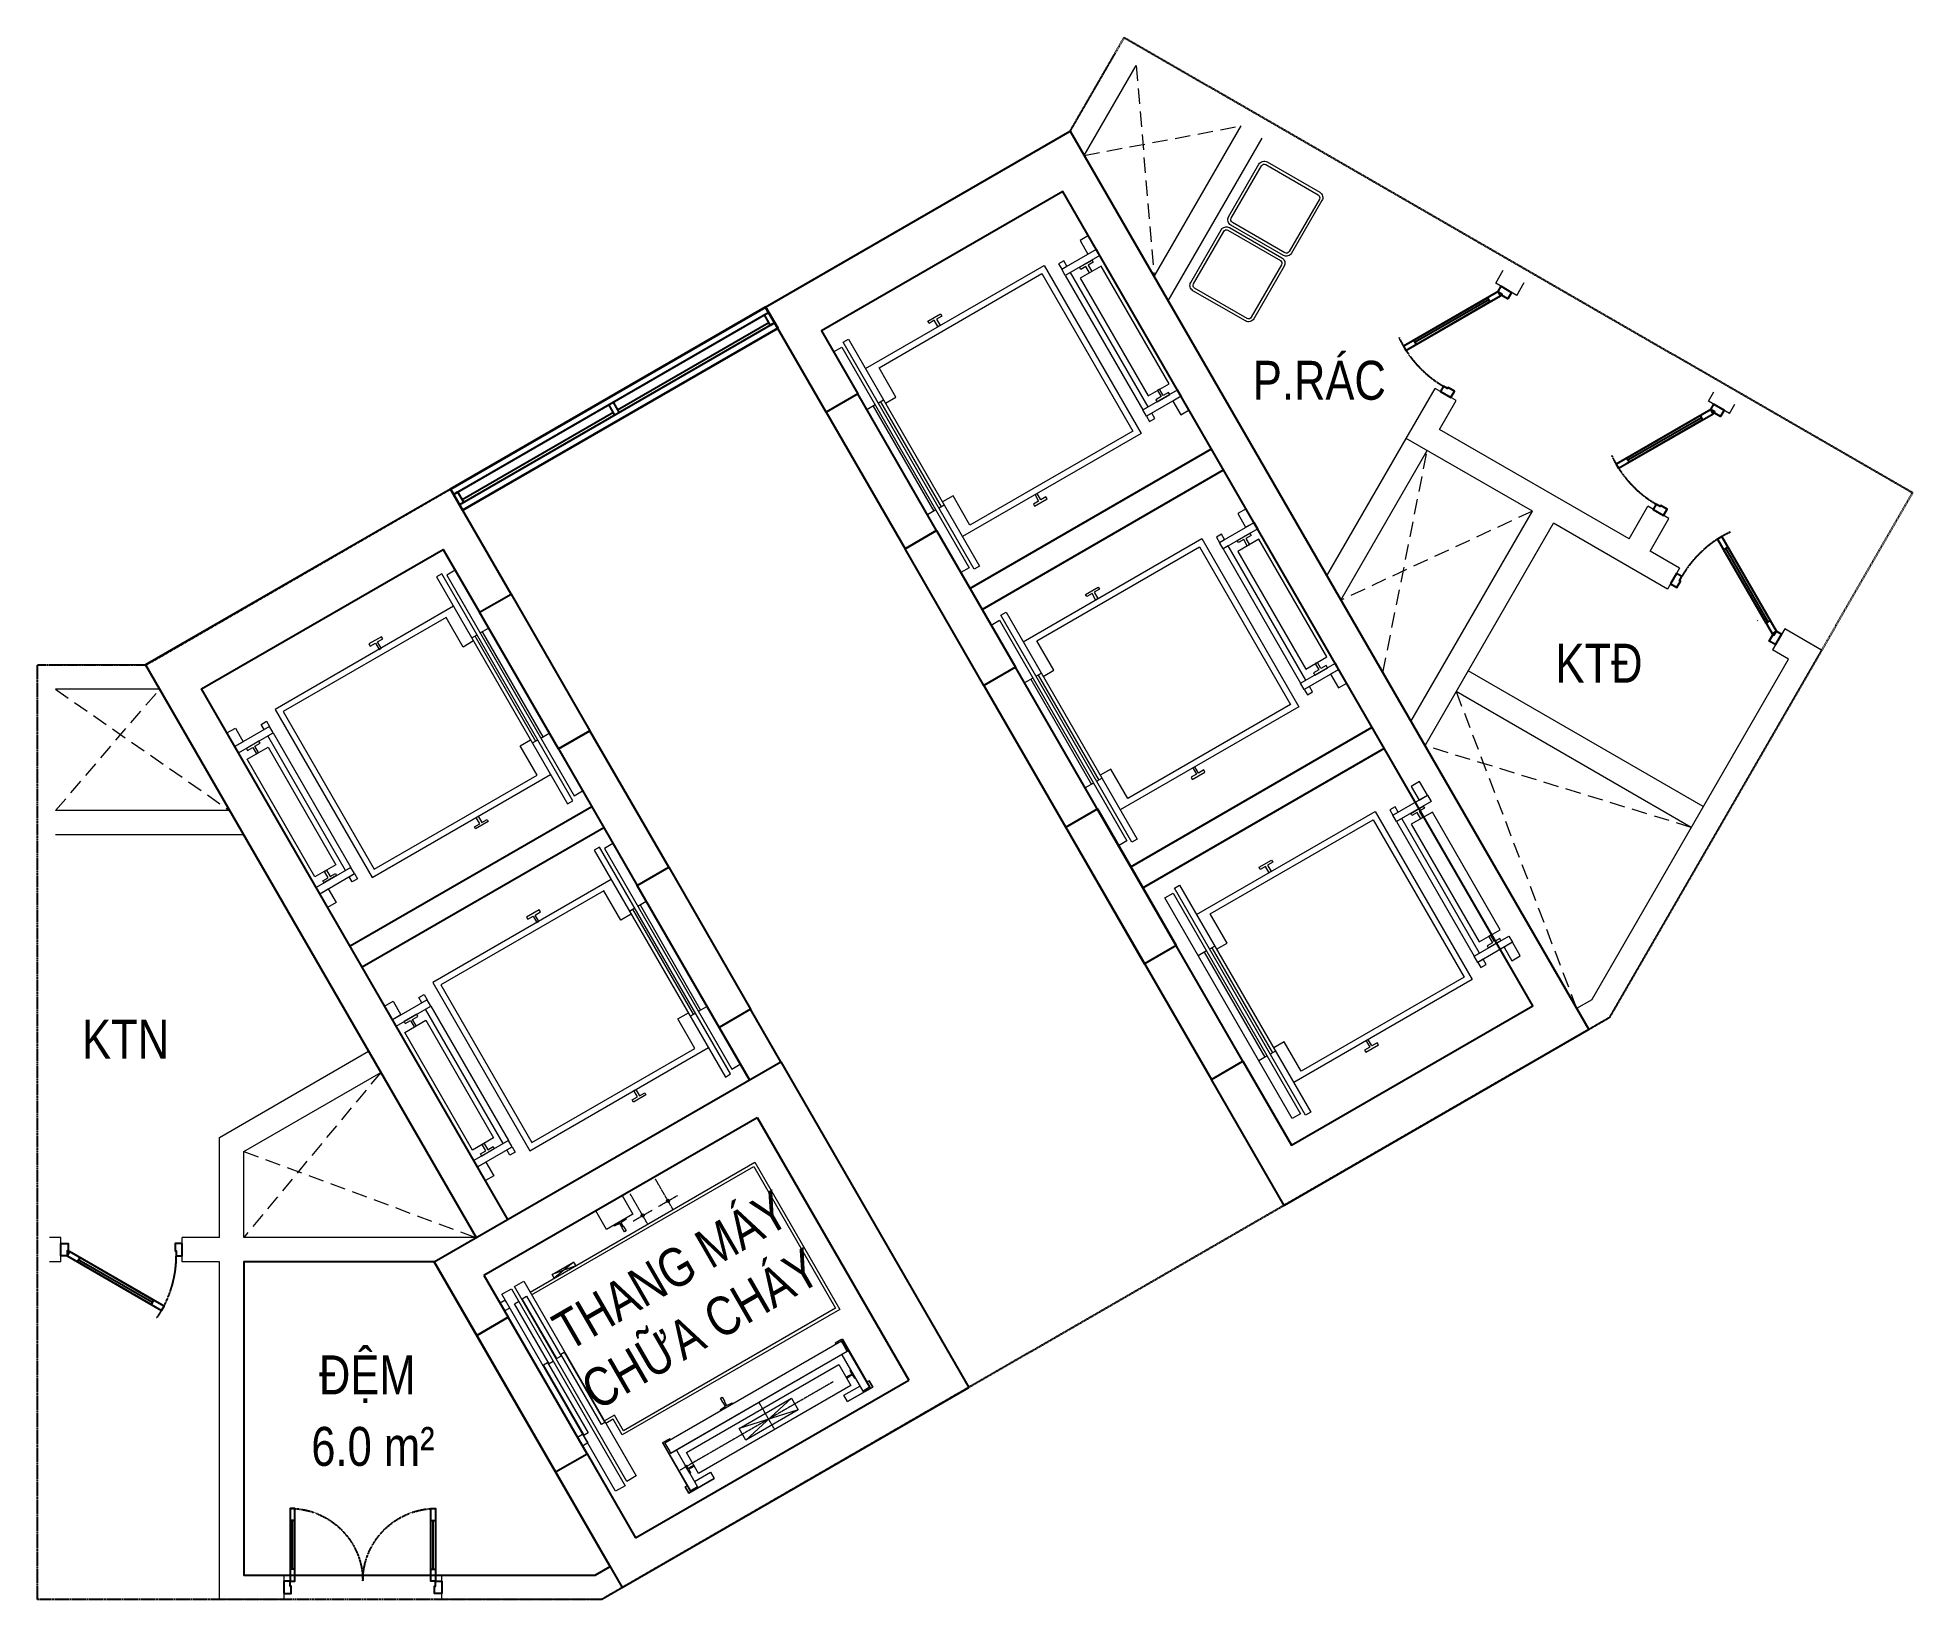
# Model space of a CAD drawing. Header units: millimetres. Extents: x -1500 to 13957, y 0 to 12875.
import ezdxf

# ---------------------------------------------------------------- set-up
doc = ezdxf.new("R2010")
doc.units = ezdxf.units.MM
for name, pattern in [('HIDDEN', [9.525, 6.35, -3.175]), ('XREF MB$0$HIDDEN', [0.375, 0.25, -0.125]), ('XREF MB$0$HIDDEN2', [0.1875, 0.125, -0.0625]), ('Xref.Trục tầng 1$0$CENTER2', [1.125, 0.75, -0.125, 0.125, -0.125])]:
    doc.linetypes.add(name, pattern=pattern)
doc.layers.get('0').update_dxf_attribs({"color": 231})
doc.layers.get('DefPoints').update_dxf_attribs({"color": 191})
for name, color, linetype in [('A-CONC', 2, 'Continuous'), ('A-DOOR', 142, 'Continuous'), ('A-FINE', 255, 'Continuous')]:
    doc.layers.add(name, color=color, linetype=linetype)
for name, color, linetype, lineweight in [('A-HEVY', 111, 'Continuous', 35), ('A-HIDD', 45, 'HIDDEN', 9), ('A-LITE', 9, 'Continuous', 9), ('A-Truc', 10, 'Xref.Trục tầng 1$0$CENTER2', 9), ('A-WALL', 1, 'Continuous', 13), ('KTV-KT-TUONG', 4, 'Continuous', 18), ('NKB-Fur', 44, 'Continuous', 9), ('text', 7, 'Continuous', 20)]:
    doc.layers.add(name, color=color, linetype=linetype, lineweight=lineweight)
doc.layers.add('MDI-BAO-TM', color=3, linetype='HIDDEN', plot=False)
doc.styles.add('MDI_Chu Thuong', font='arial.ttf', dxfattribs={"width": 0.8})

# ---------------------------------------------------------------- blocks, each defined once
blk = doc.blocks.new('THANG TÀNG DH_dwg_tm1700x1700mb-2265521-MẶT BẰNG TẦNG 08-11')
for p, q in [((-160, 500), (-110, 500)), ((-130, -500), (-130, 500)), ((-80, 500), (0, 500)), ((-60, -500), (-60, 500)), ((-160, -500), (-110, -500)), ((-80, -500), (0, -500))]:
    blk.add_line(p, q)
at = {"flags": 128}
for points in [[(-110, -1080), (-160, -1080), (-160, 1080), (-110, 1080)], [(-80, 1050), (0, 1050), (0, -1050), (-80, -1050)], [(-2220, 830), (-2300, 830), (-2300, 700), (-2220, 700)], [(-850, 860), (-800, 860), (-800, 880), (-920, 880), (-920, 860), (-870, 860), (-870, 800), (-850, 800)], [(-1970, 640), (-2020, 640), (-2020, -640), (-1970, -640), (-1970, 640), (-2300, 640), (-2300, 700), (-1970, 700)], [(-2155, 620), (-2105, 620), (-2105, 640), (-2225, 640), (-2225, 620), (-2175, 620), (-2175, 560), (-2155, 560)], [(-1970, 750), (-2020, 750), (-2020, 700), (-1970, 700)], [(-2065, 560), (-2265, 560), (-2265, -560), (-2065, -560)], [(-2155, -620), (-2105, -620), (-2105, -640), (-2225, -640), (-2225, -620), (-2175, -620), (-2175, -560), (-2155, -560)], [(-1970, -700), (-2020, -700), (-2020, -750), (-1970, -750), (-1970, -700), (-2300, -700), (-2300, -640), (-1970, -640)], [(-2220, -700), (-2300, -700), (-2300, -830), (-2220, -830)], [(-850, -860), (-800, -860), (-800, -880), (-920, -880), (-920, -860), (-870, -860), (-870, -800), (-850, -800)]]:
    blk.add_lwpolyline(points, close=True, dxfattribs=at)
for points in [[(-160, -800), (-1860, -800), (-1860, 800), (-160, 800)], [(-160, -470), (-260, -470), (-260, -750), (-1810, -750), (-1810, 750), (-260, 750), (-260, 470), (-160, 470)]]:
    blk.add_lwpolyline(points, dxfattribs=at)
blk = doc.blocks.new('THANG TÀNG DH_dwg_MB DH 5T TC 180$0$2_thang maycuon$0$Z$W__23185-2265523-MẶT BẰNG TẦNG 08-11')
at = {"flags": 128}
blk.add_lwpolyline([(57, -89), (-57, -89), (-57, -81), (-4.75, -78), (-4.75, -41.25), (-8, -38), (-8, 0), (8, 0), (8, -38), (4.75, -41.25), (4.75, -78), (57, -81)], close=True, dxfattribs=at)
blk = doc.blocks.new('THANG TÀNG DH_dwg_tm1400x2100mb-2265527-MẶT BẰNG TẦNG 08-11')
for p, q in [((1812, 2080), (1817, 2080)), ((710, 1945), (1210, 1835))]:
    blk.add_line(p, q)
at = {"flags": 128}
for points in [[(325, 2090), (85, 2090), (85, 2030), (103, 2030), (85, 2030), (85, 2090), (325, 2090), (325, 2030), (173, 2030)], [(103, 2080), (108, 2080), (108, 1622), (103, 1622), (103, 2080), (108, 2080), (110, 2080), (118, 2080), (171, 2080), (173, 2080)], [(173, 1732), (173, 2080), (171, 2080), (118, 2080), (110, 2080), (108, 2080)], [(1747, 2030), (1595, 2030), (1595, 2090), (1835, 2090), (1835, 2030), (1817, 2030), (1835, 2030), (1835, 2090), (1595, 2090)], [(1812, 1622), (1817, 1622), (1817, 2080), (1812, 2080), (1810, 2080), (1802, 2080), (1810, 2080), (1812, 2080), (1812, 1622), (1810, 1622), (1802, 1622), (1749, 1622), (1747, 1622), (1747, 1632)], [(1747, 1732), (1747, 2080), (1802, 2080), (1747, 2080)], [(1210, 1945), (1210, 1835), (710, 1835), (710, 1945), (1210, 1945), (710, 1835)], [(120, 1729), (120, 1732), (1800, 1732), (1800, 1729)], [(1800, 1634), (1800, 1638), (1800, 1641), (1800, 1650), (1800, 1713), (1800, 1722), (1800, 1725), (1800, 1729), (120, 1729), (120, 1725), (120, 1722), (120, 1713), (120, 1650), (120, 1641), (120, 1638), (120, 1634)], [(2139, 1750), (2229, 1750), (2229, -105), (2140, -105), (2140, 1750)], [(108, 1622), (110, 1622), (118, 1622), (171, 1622), (173, 1622), (173, 1632)], [(2140, 0), (0, 0), (0, 1400), (2070, 1400), (2070, 1250), (2140, 1250)], [(2140, 25), (25, 25), (25, 1375), (2045, 1375), (2045, 1225), (2140, 1225)], [(2260, 590), (2300, 590), (2300, 20), (2260, 20)], [(2350, -25), (2350, -45), (2400, -45), (2400, 30), (2350, 30)], [(1085, -310), (1085, -132), (1335, -132), (1335, -310)], [(1705, -35), (1910, 0), (1910, -35), (1705, -35), (1705, 0), (1910, -35)]]:
    blk.add_lwpolyline(points, dxfattribs=at)
for points in [[(108, 2076), (108, 2075)], [(182, 1919), (180, 1952), (173, 1952), (173, 1878), (180, 1878), (182, 1911), (204, 1911), (205, 1910), (235, 1910), (235, 1920), (205, 1920), (204, 1919)], [(1685, 1790), (235, 1790), (235, 1990), (1685, 1990)], [(1738, 1919), (1740, 1952), (1747, 1952), (1747, 1878), (1740, 1878), (1738, 1911), (1716, 1911), (1715, 1910), (1685, 1910), (1685, 1920), (1715, 1920), (1716, 1919)], [(2350, 1775), (2350, -100), (2260, -100), (2260, 1775)], [(1800, 1632), (120, 1632), (120, 1634), (1800, 1634)], [(1153, 1632), (1267, 1632), (1267, 1624), (1215, 1620), (1215, 1584), (1218, 1580), (1218, 1542), (1202, 1542), (1202, 1580), (1205, 1584), (1205, 1620), (1153, 1624)], [(2145, 570), (2145, 1240), (2177, 1240), (2177, 570)], [(2345, 1245), (2345, 575), (2305, 575), (2305, 1245)], [(2400, 1315), (2400, 1230), (2350, 1230), (2350, 1315)], [(2224, 585), (2224, 15), (2182, 15), (2182, 585)]]:
    blk.add_lwpolyline(points, close=True, dxfattribs=at)
for centre in [(779, -82), (1020, -82)]:
    blk.add_circle(centre, 13)
at = {"layer": 'A-Truc'}
for p, q in [((347, 1890), (1801, 1890)), ((960, 1980), (960, 1730)), ((779, 0), (779, -290)), ((1020, 0), (1020, -290)), ((869, -82), (689, -82)), ((1110, -82), (930, -82))]:
    blk.add_line(p, q, dxfattribs=at)
at = {"zscale": -1}
blk.add_blockref('THANG TÀNG DH_dwg_MB DH 5T TC 180$0$2_thang maycuon$0$Z$W__23185-2265523-MẶT BẰNG TẦNG 08-11', (1210, -42), dxfattribs=at)
blk = doc.blocks.new('*U45')
blk.add_line((-147, 33), (-753, 383))
for points in [[(-50, 0), (-829, 450), (-849, 415), (-70, -35)], [(-137, 50), (-157, 15), (-763, 365), (-743, 400)], [(-1000, -100), (-940, -100), (-940, -40), (-950, -40), (-950, 0), (-1000, 0)], [(0, -100), (-60, -100), (-60, -40), (-50, -40), (-50, 0), (0, 0)]]:
    blk.add_lwpolyline(points, close=True)
at = {"linetype": 'XREF MB$0$HIDDEN'}
blk.add_arc((-50, 0), 900, 144.9505, 180, dxfattribs=at)
blk = doc.blocks.new('*U46')
blk.add_line((-147, 33), (-753, 383))
for points in [[(-50, 0), (-829, 450), (-849, 415), (-70, -35)], [(-137, 50), (-157, 15), (-763, 365), (-743, 400)], [(-1000, -100), (-940, -100), (-940, -40), (-950, -40), (-950, 0), (-1000, 0)], [(0, -100), (-60, -100), (-60, -40), (-50, -40), (-50, 0), (0, 0)]]:
    blk.add_lwpolyline(points, close=True)
at = {"linetype": 'XREF MB$0$HIDDEN'}
blk.add_arc((-50, 0), 900, 144.9505, 180, dxfattribs=at)
blk = doc.blocks.new('A$C8c83b87d')
at = {"layer": 'NKB-Fur'}
for points in [[(250, -300), (-250, -300, -0.414214), (-300, -250), (-300, 250, -0.414214), (-250, 300), (250, 300, -0.414214), (300, 250), (300, -250, -0.414214)], [(250, -275), (-250, -275, -0.414214), (-275, -250), (-275, 250, -0.414214), (-250, 275), (250, 275, -0.414214), (275, 250), (275, -250, -0.414214)]]:
    blk.add_lwpolyline(points, format="xyb", close=True, dxfattribs=at)
blk = doc.blocks.new('*U44')
for p, q in [((-1210, 500), (-1250, 500)), ((-1230, 100), (-1230, 500)), ((-90, 500), (-50, 500)), ((-70, 100), (-70, 500)), ((-1210, 100), (-1250, 100)), ((-90, 100), (-50, 100))]:
    blk.add_line(p, q)
for points in [[(-1250, 0), (-1210, 0), (-1210, 600), (-1250, 600)], [(-50, 0), (-90, 0), (-90, 600), (-50, 600)], [(-1300, -100), (-1240, -100), (-1240, -40), (-1250, -40), (-1250, 0), (-1300, 0)], [(0, -100), (-60, -100), (-60, -40), (-50, -40), (-50, 0), (0, 0)]]:
    blk.add_lwpolyline(points, close=True)
at = {"linetype": 'XREF MB$0$HIDDEN2'}
for centre, start, end in [((-1250, 0), 360, 90), ((-50, 0), 90, 180)]:
    blk.add_arc(centre, 600, start, end, dxfattribs=at)
blk = doc.blocks.new('*U47')
blk.add_line((-147, 33), (-753, 383))
for points in [[(-50, 0), (-829, 450), (-849, 415), (-70, -35)], [(-137, 50), (-157, 15), (-763, 365), (-743, 400)], [(-1000, -100), (-940, -100), (-940, -40), (-950, -40), (-950, 0), (-1000, 0)], [(0, -100), (-60, -100), (-60, -40), (-50, -40), (-50, 0), (0, 0)]]:
    blk.add_lwpolyline(points, close=True)
at = {"linetype": 'XREF MB$0$HIDDEN'}
blk.add_arc((-50, 0), 900, 144.9505, 180, dxfattribs=at)
blk = doc.blocks.new('*U48')
blk.add_line((-147, 33), (-753, 383))
for points in [[(-50, 0), (-829, 450), (-849, 415), (-70, -35)], [(-137, 50), (-157, 15), (-763, 365), (-743, 400)], [(-1000, -100), (-940, -100), (-940, -40), (-950, -40), (-950, 0), (-1000, 0)], [(0, -100), (-60, -100), (-60, -40), (-50, -40), (-50, 0), (0, 0)]]:
    blk.add_lwpolyline(points, close=True)
at = {"linetype": 'XREF MB$0$HIDDEN'}
blk.add_arc((-50, 0), 900, 144.9505, 180, dxfattribs=at)
blk = doc.blocks.new('*U43')
for p, q in [((40, 75), (1480, 75)), ((1520, 75), (2960, 75))]:
    blk.add_line(p, q)
for points in [[(0, 100), (40, 100), (40, 0), (0, 0)], [(0, 100), (3000, 100), (3000, 0), (0, 0)], [(1480, 100), (1520, 100), (1520, 0), (1480, 0)], [(2960, 100), (3000, 100), (3000, 0), (2960, 0)]]:
    blk.add_lwpolyline(points, close=True)

msp = doc.modelspace()

# ---------------------------------------------------------------- linework, layer by layer
at = {"layer": 'A-CONC'}
for p, q in [((5262, 9937, 0), (5002, 9787, 0)), ((5912, 8811, 0), (5652, 8661, 0)), ((2144, 8137, 0), (2404, 8287, 0)), ((2794, 7011, 0), (3054, 7161, 0)), ((1771, 2783, 0), (4629, 4433, 0)), ((4629, 4433, 0), (6179, 1748, 0)), ((2181, 2673, 0), (4432, 3973, 0)), ((4432, 3973, 0), (5682, 1808, 0)), ((1771, 2783, 0), (2121, 2177, 0)), ((2181, 2673, 0), (2381, 2327, 0)), ((2121, 2177, 0), (2381, 2327, 0)), ((3321, 98, 0), (6179, 1748, 0)), ((3431, 508, 0), (5682, 1808, 0)), ((2771, 1051, 0), (3031, 1201, 0)), ((3031, 1201, 0), (3431, 508, 0)), ((2771, 1051, 0), (3321, 98, 0))]:
    msp.add_line(p, q, dxfattribs=at)
at = {"layer": 'A-CONC', "elevation": 0}
for points in [[(8177, 4287), (8437, 4437), (8837, 3744), (10828, 4894), (6953, 11606), (4962, 10456), (5262, 9937), (5002, 9787), (4502, 10653), (7013, 12103), (11288, 4698), (8777, 3248)], [(5652, 8661), (5912, 8811), (6562, 7685), (6302, 7535)], [(3054, 7161), (2794, 7011), (3444, 5885), (3704, 6035)], [(6977, 6366), (7237, 6516), (7887, 5390), (7627, 5240)]]:
    msp.add_lwpolyline(points, close=True, dxfattribs=at)
for points in [[(2377, 3133), (-148, 7506), (1844, 8656), (2144, 8137), (2404, 8287), (1904, 9153), (-608, 7703), (2117, 2983)], [(4629, 4433), (4379, 4866), (4119, 4716), (4369, 4283)]]:
    msp.add_lwpolyline(points, dxfattribs=at)
at = {"layer": 'A-FINE'}
for p, q in [((5912, 8811, 0), (5262, 9937, 0)), ((5002, 9787, 0), (5652, 8661, 0)), ((6187, 8334, 0), (8178, 9484, 0)), ((6287, 8161, 0), (8278, 9311, 0)), ((2404, 8287, 0), (3054, 7161, 0)), ((2794, 7011, 0), (2144, 8137, 0)), ((8437, 4437, 0), (6562, 7685, 0)), ((6302, 7535, 0), (8177, 4287, 0)), ((7512, 6039, 0), (9503, 7189, 0)), ((7612, 5866, 0), (9603, 7016, 0)), ((3069, 6534, 0), (1077, 5384, 0)), ((3169, 6361, 0), (1177, 5211, 0)), ((3704, 6035, 0), (4379, 4866, 0)), ((4369, 4283, 0), (3444, 5885, 0))]:
    msp.add_line(p, q, dxfattribs=at)
at = {"layer": 'A-FINE', "elevation": 0}
msp.add_lwpolyline([(2771, 1051), (3031, 1201), (2381, 2327), (2121, 2177)], close=True, dxfattribs=at)
at = {"layer": 'A-HEVY', "elevation": 0}
msp.add_lwpolyline([(1904, 9153), (4502, 10653), (4602, 10479), (2004, 8979)], close=True, dxfattribs=at)
at = {"layer": 'A-HIDD', "ltscale": 20}
for p, q in [((7557, 12645, 0), (7705, 10904, 0)), ((7129, 11903, 0), (8422, 12146, 0)), ((9591, 7638), (9957, 9471, 0)), ((10823, 8971, 0), (9245, 8238, 0)), ((-1350, 7503, 0), (84, 6504, 0)), ((-1350, 6504, 0), (-492, 7503, 0)), ((10195, 7483, 0), (11188, 4871, 0)), ((12132, 6364, 0), (9938, 7038)), ((1330, 4345, 0), (200, 2983, 0)), ((200, 3693, 0), (2117, 2983, 0))]:
    msp.add_line(p, q, dxfattribs=at)
at = {"layer": 'A-WALL'}
for p, q in [((7013, 12103), (7384, 12745, 0)), ((7129, 11903, 0), (7557, 12645, 0)), ((7705, 10904, 0), (8422, 12146, 0)), ((7821, 10704, 0), (8596, 12046, 0)), ((10521, 10849, 0), (10583, 10956, 0)), ((10695, 10749, 0), (10521, 10849, 0)), ((10695, 10749, 0), (10756, 10856, 0)), ((9783, 9571, 0), (10021, 9983, 0)), ((10195, 9883, 0), (10021, 9983, 0)), ((12275, 9877, 0), (12319, 9954, 0)), ((10057, 9644, 0), (10195, 9883, 0)), ((12448, 9777, 0), (12275, 9877, 0)), ((12448, 9777, 0), (12492, 9854, 0)), ((11620, 8742, 0), (10057, 9644, 0)), ((10823, 8971, 0), (9783, 9571, 0)), ((9822, 7238, 0), (10823, 8971, 0)), ((11620, 8742, 0), (11775, 9011, 0)), ((11948, 8911, 0), (11775, 9011, 0)), ((9938, 7038, 0), (10996, 8871, 0)), ((11937, 8327, 0), (10996, 8871, 0)), ((11793, 8642, 0), (11948, 8911, 0)), ((12037, 8501, 0), (11793, 8642, 0)), ((12037, 8501, 0), (11937, 8327, 0)), ((12678, 8066, 0), (12682, 8073, 0)), ((12903, 8001, 0), (12803, 7827, 0)), ((13207, 7825, 0), (12903, 8001, 0)), ((11312, 4943, 0), (12934, 7752, 0)), ((11458, 4796, 0), (13207, 7825, 0)), ((12934, 7752, 0), (12803, 7827, 0)), ((-608, 7703, 0), (-1350, 7703, 0)), ((-492, 7503, 0), (-1350, 7503, 0)), ((84, 6504, 0), (-1350, 6504, 0)), ((200, 6304, 0), (-1350, 6304, 0)), ((11312, 4943, 0), (11188, 4871, 0)), ((11458, 4796, 0), (11288, 4698, 0)), ((0, 3808, 0), (1230, 4519, 0)), ((200, 3693, 0), (1330, 4345, 0)), ((0, 2983, 0), (0, 3808, 0)), ((200, 2983, 0), (200, 3693, 0)), ((-1306, 2983, 0), (-1400, 2983, 0)), ((-1306, 2783, 0), (-1306, 2983, 0)), ((-306, 2783, 0), (-306, 2983, 0)), ((0, 2983, 0), (-306, 2983, 0)), ((2117, 2983, 0), (200, 2983, 0)), ((-1306, 2783, 0), (-1400, 2783, 0)), ((0, 2783, 0), (-306, 2783, 0)), ((0, 0, 0), (0, 2783, 0)), ((200, 200, 0), (200, 2783, 0)), ((200, 2783, 0), (1771, 2783, 0)), ((200, 200, 0), (532, 200, 0)), ((532, 200, 0), (532, 0, 0)), ((1832, 200, 0), (1832, 0, 0)), ((1832, 200, 0), (3097, 200, 0)), ((3097, 200, 0), (3221, 271, 0)), ((532, 0, 0), (0, 0)), ((3151, 0, 0), (3321, 98, 0)), ((3151, 0, 0), (1832, 0, 0))]:
    msp.add_line(p, q, dxfattribs=at)
at = {"layer": 'A-WALL', "ltscale": 0.2}
for p, q in [((9129, 8438, 0), (9783, 9571, 0)), ((9245, 8238, 0), (9957, 9471, 0)), ((12232, 6537, 0), (10295, 7656, 0)), ((12132, 6364, 0), (10195, 7483, 0))]:
    msp.add_line(p, q, dxfattribs=at)
at = {"layer": 'DefPoints', "elevation": 0}
msp.add_lwpolyline([(1771, 2783), (200, 2783), (200, 200), (3097, 200), (3221, 271)], close=True, dxfattribs=at)
at = {"layer": 'MDI-BAO-TM', "elevation": 0}
msp.add_lwpolyline([(-1500, 0), (-1500, 7703), (-608, 7703), (7013, 12103), (7459, 12875), (13957, 9124), (11458, 4796), (3151, 0)], close=True, dxfattribs=at)

# ---------------------------------------------------------------- block references
at = {"layer": 'A-DOOR'}
for name, p, xscale, yscale, zscale, rotation in [('*U48', (10565, 10824, 0), 1.000257109844842, 1.000257109844842, 1.000257109844842, 60.00002921763231), ('*U47', (12318, 9852, 0), 1.000257109844842, 1.000257109844842, 1.000257109844842, 60.00002921763231), ('*U45', (12878, 7957, 0), 1.000257109844842, 1.000257109844842, 1.000257109844842, 330.0000292176323), ('*U46', (-1306, 2833, 0), 1.000257109844843, 1.000257109844843, 1.000257109844843, 179.9999049166909), ('*U44', (532, 150, 0), -1.000257109844842, 1.000257109844842, 1.000257109844842, 9.508330906626837e-05)]:
    msp.add_blockref(name, p, dxfattribs=dict(at, xscale=xscale, yscale=yscale, zscale=zscale, rotation=rotation))
at = {"layer": 'A-DOOR', "rotation": 210.0000000865686}
msp.add_blockref('*U43', (4527, 10609), dxfattribs=at)
at = {"layer": 'A-LITE', "ltscale": 0.3}
for name, p, zscale, rotation in [('THANG TÀNG DH_dwg_tm1700x1700mb-2265521-MẶT BẰNG TẦNG 08-11', (5587, 9374, 0), -1, 210.0010288018507), ('THANG TÀNG DH_dwg_tm1700x1700mb-2265521-MẶT BẰNG TẦNG 08-11', (6887, 7122, 0), -1, 210.0010288018507), ('THANG TÀNG DH_dwg_tm1700x1700mb-2265521-MẶT BẰNG TẦNG 08-11', (8317, 4873, 0), -0.9999999999999996, 210.0010288018506), ('THANG TÀNG DH_dwg_tm1400x2100mb-2265527-MẶT BẰNG TẦNG 08-11', (4414, 3604, 0), -1, 210.0000000000014)]:
    msp.add_blockref(name, p, dxfattribs=dict(at, zscale=zscale, rotation=rotation))
at = {"layer": 'A-LITE', "ltscale": 0.3, "xscale": -1, "zscale": -1, "rotation": 209.9989711981523}
for p in [(2469, 7574, 0), (3769, 5322, 0)]:
    msp.add_blockref('THANG TÀNG DH_dwg_tm1700x1700mb-2265521-MẶT BẰNG TẦNG 08-11', p, dxfattribs=at)
at = {"layer": 'KTV-KT-TUONG', "rotation": 329.9989267497346}
for p in [(8704, 11464, 0), (8392, 10923, 0)]:
    msp.add_blockref('A$C8c83b87d', p, dxfattribs=at)

# ---------------------------------------------------------------- texts
at = {"layer": 'text', "color": 7, "style": 'MDI_Chu Thuong', "width": 0.8}
for s, rotation, p in [('P.RÁC', 0.0017, (8519, 9889, 0)), ('KTĐ', 0.0017, (11014, 7557, 0)), ('KTN', 359.9983, (-1132, 4458, 0)), ('THANG MÁY', 30, (2877, 2042)), ('CHỮA CHÁY', 30, (3111, 1552)), ('ĐỆM', 359.9983, (820, 1691, 0))]:
    msp.add_text(s, height=321, rotation=rotation, dxfattribs=at).set_placement(p)
at = {"layer": 'text', "color": 7, "insert": (1774, 1097, 0), "char_height": 321, "attachment_point": 9, "rotation": 359.9983, "style": 'MDI_Chu Thuong'}
msp.add_mtext('6.0 m² ', dxfattribs=at)

doc.saveas('drawing.dxf')
